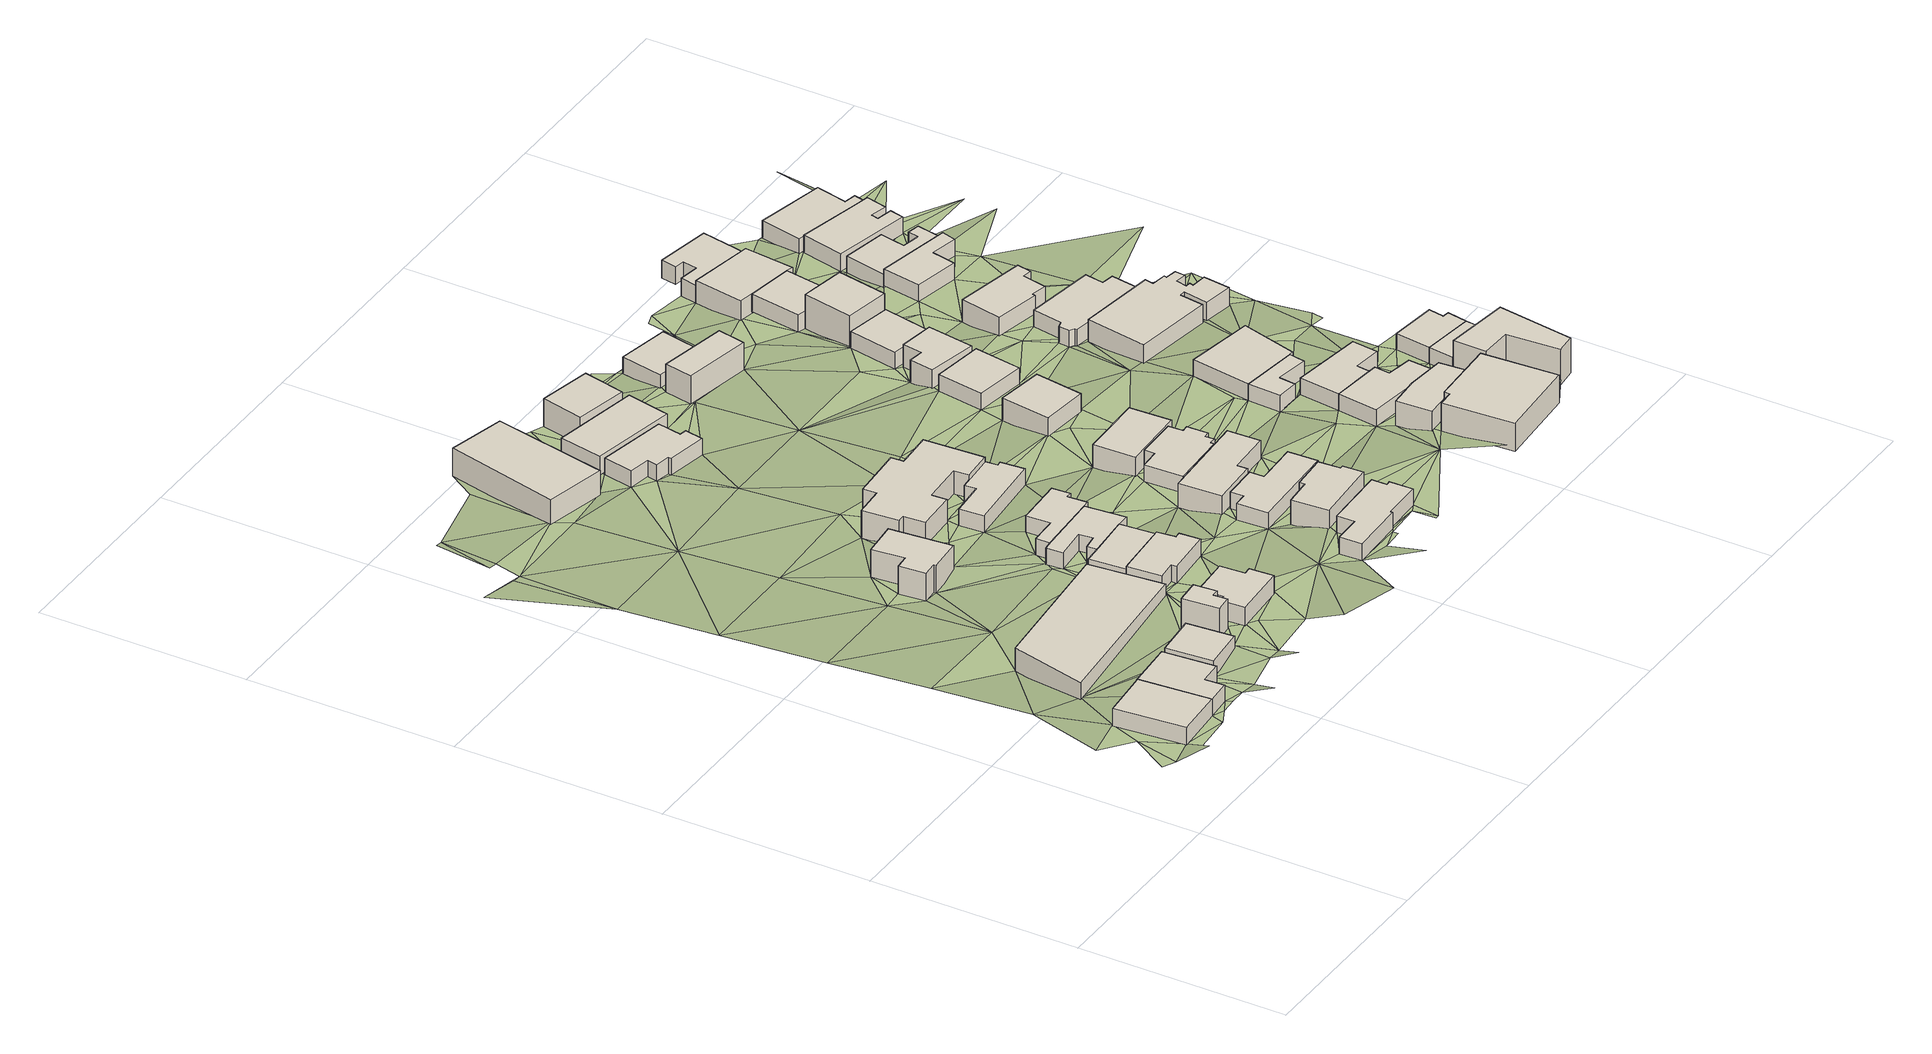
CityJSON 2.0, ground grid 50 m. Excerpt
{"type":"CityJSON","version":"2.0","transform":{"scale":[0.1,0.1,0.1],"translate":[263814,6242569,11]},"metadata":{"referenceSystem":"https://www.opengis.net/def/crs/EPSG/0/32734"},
"CityObjects":{
"building1":{"type":"Building","attributes":{"address":"5 Salmon Street Woodstock Cape Town","building":"house","building:levels":"1","footprint":{"type":"Polygon"},"plus_code":"C8XJX5XG+XQW","ground_height":22.71,"building_height":4.1,"roof_height":26.81},"geometry":[{"type":"Solid","lod":"1","boundaries":[[[[0,1,2,3]],[[1,4,5,6,2]],[[4,7,8,6,5]],[[7,0,3,8]],[[3,2,6,8]],[[7,4,1,0]]]]}]},
"building2":{"type":"Building","attributes":{"address":"3 Salmon Street Woodstock Cape Town","building":"house","building:levels":"1","footprint":{"type":"Polygon"},"plus_code":"C9X5XWXF+XPW","ground_height":22.5,"building_height":4.1,"roof_height":26.6},"geometry":[{"type":"Solid","lod":"1","boundaries":[[[[9,4,5,10]],[[4,11,12,5]],[[11,13,14,12]],[[13,15,16,14]],[[15,17,18,16]],[[17,9,10,18]],[[10,5,12,14,16,18]],[[17,15,13,11,4,9]]]]}]},
"building3":{"type":"Building","attributes":{"address":"1B Salmon Street Woodstock Cape Town","building":"house","building:levels":"1","footprint":{"type":"Polygon"},"plus_code":"C9XRX8XW+XVW","ground_height":22.5,"building_height":4.1,"roof_height":26.6},"geometry":[{"type":"Solid","lod":"1","boundaries":[[[[19,20,21,22]],[[20,23,24,21]],[[23,25,26,24]],[[25,19,22,26]],[[22,21,24,26]],[[25,23,20,19]]]]}]},
"building4":{"type":"Building","attributes":{"building":"yes","building:levels":"1","footprint":{"type":"Polygon"},"plus_code":"C9XPX8XV+XMW","ground_height":20.64,"building_height":4.1,"roof_height":24.74},"geometry":[{"type":"Solid","lod":"1","boundaries":[[[[27,28,29,30]],[[28,31,32,29]],[[31,33,34,32]],[[33,35,36,34]],[[35,37,38,36]],[[37,27,30,38]],[[30,29,32,34,36,38]],[[37,35,33,31,28,27]]]]}]},
"building5":{"type":"Building","attributes":{"building":"yes","building:levels":"2","footprint":{"type":"Polygon"},"plus_code":"CCX7XJXP+XMW","ground_height":24.31,"building_height":6.9,"roof_height":31.21},"geometry":[{"type":"Solid","lod":"1","boundaries":[[[[39,40,41,42]],[[40,43,44,41]],[[43,45,46,44]],[[45,47,48,46]],[[47,49,50,48]],[[49,39,42,50]],[[42,41,44,46,48,50]],[[49,47,45,43,40,39]]]]}]},
"building6":{"type":"Building","attributes":{"address":"22 Queens Road Woodstock Cape Town","building":"house","building:levels":"1","footprint":{"type":"Polygon"},"plus_code":"CCXVX4XG+X6R","ground_height":24.31,"building_height":4.1,"roof_height":28.41},"geometry":[{"type":"Solid","lod":"1","boundaries":[[[[51,52,53,54]],[[52,55,56,53]],[[55,57,58,56]],[[57,59,60,58]],[[59,61,62,60]],[[61,63,64,62]],[[63,65,66,64]],[[65,51,54,66]],[[54,53,56,58,60,62,64,66]],[[65,63,61,59,57,55,52,51]]]]}]},
"building7":{"type":"Building","attributes":{"building":"kindergarten","building:levels":"2","footprint":{"type":"Polygon"},"plus_code":"C9XXXRXP+XGW","ground_height":17.19,"building_height":6.9,"roof_height":24.09},"geometry":[{"type":"Solid","lod":"1","boundaries":[[[[67,68,69,70]],[[68,71,72,69]],[[71,73,74,72]],[[73,75,76,74]],[[75,77,78,76]],[[77,79,80,78]],[[79,81,82,80]],[[81,67,70,82]],[[70,69,72,74,76,78,80,82]],[[81,79,77,75,73,71,68,67]]]]}]},
"building8":{"type":"Building","attributes":{"address":"20 Queens Road Woodstock Cape Town","building":"house","building:levels":"1","footprint":{"type":"Polygon"},"plus_code":"CFX3XQXF+X5X","ground_height":22.42,"building_height":4.1,"roof_height":26.52},"geometry":[{"type":"Solid","lod":"1","boundaries":[[[[83,84,85,86,87,88]],[[84,89,29,90,86,85]],[[89,91,30,92,90,29]],[[91,93,94,92,30]],[[93,95,96,94]],[[95,97,98,96]],[[97,99,100,98]],[[99,101,102,100]],[[101,83,88,87,102]],[[87,86,90,92,94,96,98,100,102]],[[101,99,97,95,93,91,89,84,83]]]]}]},
"building9":{"type":"Building","attributes":{"address":"18 Queens Road Woodstock Cape Town","building":"house","building:levels":"1","footprint":{"type":"Polygon"},"plus_code":"CFX3XPXW+XMX","ground_height":20.56,"building_height":4.1,"roof_height":24.66},"geometry":[{"type":"Solid","lod":"1","boundaries":[[[[103,104,105,106,107,108]],[[104,109,110,106,105]],[[109,111,85,110]],[[111,112,88,85]],[[112,113,114,88]],[[113,103,108,107,114]],[[107,106,110,85,88,114]],[[113,112,111,109,104,103]]]]}]},
"building10":{"type":"Building","attributes":{"address":"16 Queens Road Woodstock Cape Town","building":"house","building:levels":"1","footprint":{"type":"Polygon"},"plus_code":"CFX8XHXH+XRW","ground_height":20.39,"building_height":4.1,"roof_height":24.49},"geometry":[{"type":"Solid","lod":"1","boundaries":[[[[115,116,117,118]],[[116,119,120,117]],[[119,121,122,120]],[[121,123,124,122]],[[123,125,126,124]],[[125,127,128,126]],[[127,104,105,128]],[[104,103,108,105]],[[103,129,130,108]],[[129,115,118,130]],[[118,117,120,122,124,126,128,105,108,130]],[[129,103,104,127,125,123,121,119,116,115]]]]}]},
"building11":{"type":"Building","attributes":{"address":"14 Queens Road Woodstock Cape Town","building":"house","building:levels":"1","footprint":{"type":"Polygon"},"plus_code":"CFX9X7XF+X3V","ground_height":20.39,"building_height":4.1,"roof_height":24.49},"geometry":[{"type":"Solid","lod":"1","boundaries":[[[[116,115,118,117]],[[115,131,132,118]],[[131,133,134,132]],[[133,135,136,134]],[[135,137,138,136]],[[137,139,140,138]],[[139,141,142,140]],[[141,143,144,142]],[[143,116,117,144]],[[117,118,132,134,136,138,140,142,144]],[[143,141,139,137,135,133,131,115,116]]]]}]},
"building12":{"type":"Building","attributes":{"address":"43 Pine Road Woodstock 7915 Cape Town","building":"church","building:levels":"2","footprint":{"type":"Polygon"},"plus_code":"C9XQXGXM+XRR","ground_height":11.43,"building_height":6.9,"roof_height":18.33},"geometry":[{"type":"Solid","lod":"1","boundaries":[[[[145,146,147,148]],[[146,149,150,147]],[[149,151,152,150]],[[151,145,148,152]],[[148,147,150,152]],[[151,149,146,145]]]]}]},
"building13":{"type":"Building","attributes":{"building":"kindergarten","building:levels":"2","footprint":{"type":"Polygon"},"plus_code":"CFX4X2XP+XPW","ground_height":17.11,"building_height":6.9,"roof_height":24.01},"geometry":[{"type":"Solid","lod":"1","boundaries":[[[[153,154,155,156,157,158]],[[154,159,160,156,155]],[[159,161,162,160]],[[161,163,164,162]],[[163,165,166,164]],[[165,167,168,166]],[[167,169,170,168]],[[169,171,172,170]],[[171,173,174,172]],[[173,175,176,174]],[[175,177,178,176]],[[177,179,180,178]],[[179,181,182,180]],[[181,153,158,157,182]],[[157,156,160,162,164,166,168,170,172,174,176,178,180,182]],[[181,179,177,175,173,171,169,167,165,163,161,159,154,153]]]]}]},
"building14":{"type":"Building","attributes":{"building":"kindergarten","building:levels":"1","footprint":{"type":"Polygon"},"plus_code":"CFXFX2XV+XRV","ground_height":18.77,"building_height":4.1,"roof_height":22.87},"geometry":[{"type":"Solid","lod":"1","boundaries":[[[[183,184,185,158]],[[184,186,187,185]],[[186,188,189,187]],[[188,190,191,189]],[[190,192,193,191]],[[192,194,195,193]],[[194,196,197,195]],[[196,198,199,197]],[[198,183,158,199]],[[158,185,187,189,191,193,195,197,199]],[[198,196,194,192,190,188,186,184,183]]]]}]},
"building15":{"type":"Building","attributes":{"address":"28 Walmer Road Woodstock Cape Town","building":"house","building:levels":"1","footprint":{"type":"Polygon"},"plus_code":"CGXPXCX2+X2R","ground_height":24.26,"building_height":4.1,"roof_height":28.36},"geometry":[{"type":"Solid","lod":"1","boundaries":[[[[200,201,202,203]],[[201,204,205,202]],[[204,206,207,205]],[[206,208,209,207]],[[208,210,211,209]],[[210,212,213,211]],[[212,214,215,213]],[[214,216,217,215]],[[216,218,219,217]],[[218,200,203,219]],[[203,202,205,207,209,211,213,215,217,219]],[[218,216,214,212,210,208,206,204,201,200]]]]}]},
"building16":{"type":"Building","attributes":{"building":"house","building:levels":"1","footprint":{"type":"Polygon"},"plus_code":"CCXJXCX7+X4V","ground_height":13.98,"building_height":4.1,"roof_height":18.08},"geometry":[{"type":"Solid","lod":"1","boundaries":[[[[220,221,222,223]],[[221,224,225,222]],[[224,226,227,225]],[[226,228,229,227]],[[228,230,231,229]],[[230,232,233,231]],[[232,234,235,233]],[[234,236,237,235]],[[236,238,239,237]],[[238,220,223,239]],[[223,222,225,227,229,231,233,235,237,239]],[[238,236,234,232,230,228,226,224,221,220]]]]}]},
"building17":{"type":"Building","attributes":{"address":"26 Walmer Road Woodstock Cape Town","building":"house","building:levels":"1","footprint":{"type":"Polygon"},"plus_code":"CGXWX4XF+X2X","ground_height":24.26,"building_height":4.1,"roof_height":28.36},"geometry":[{"type":"Solid","lod":"1","boundaries":[[[[240,241,242,243]],[[241,244,245,242]],[[244,246,247,245]],[[246,248,249,247]],[[248,250,251,249]],[[250,252,253,251]],[[252,254,255,253]],[[254,240,243,255]],[[243,242,245,247,249,251,253,255]],[[254,252,250,248,246,244,241,240]]]]}]},
"building18":{"type":"Building","attributes":{"building":"house","building:levels":"1","footprint":{"type":"Polygon"},"plus_code":"CCXRX4X5+XHV","ground_height":13.98,"building_height":4.1,"roof_height":18.08},"geometry":[{"type":"Solid","lod":"1","boundaries":[[[[256,257,258,259]],[[257,260,261,258]],[[260,262,263,261]],[[262,256,259,263]],[[259,258,261,263]],[[262,260,257,256]]]]}]},
"building19":{"type":"Building","attributes":{"address":"24 Walmer Road Woodstock Cape Town","building":"house","building:levels":"1","footprint":{"type":"Polygon"},"plus_code":"CGXRXMX7+XWV","ground_height":22.33,"building_height":4.1,"roof_height":26.43},"geometry":[{"type":"Solid","lod":"1","boundaries":[[[[264,265,266,267]],[[265,268,269,266]],[[268,270,271,269]],[[270,272,273,271]],[[272,274,275,273]],[[274,276,277,275]],[[276,278,279,277]],[[278,264,267,279]],[[267,266,269,271,273,275,277,279]],[[278,276,274,272,270,268,265,264]]]]}]},
"building20":{"type":"Building","attributes":{"address":"22 Walmer Road Woodstock Cape Town","building":"house","building:levels":"1","footprint":{"type":"Polygon"},"plus_code":"CGXVX4XX+XCW","ground_height":22.33,"building_height":4.1,"roof_height":26.43},"geometry":[{"type":"Solid","lod":"1","boundaries":[[[[280,281,282,283]],[[281,284,285,282]],[[284,286,287,285]],[[286,288,289,287]],[[288,290,291,289]],[[290,280,283,291]],[[283,282,285,287,289,291]],[[290,288,286,284,281,280]]]]}]},
"building21":{"type":"Building","attributes":{"building":"house","building:levels":"2","footprint":{"type":"Polygon"},"plus_code":"CFX2XRXP+X5X","ground_height":12.72,"building_height":6.9,"roof_height":19.62},"geometry":[{"type":"Solid","lod":"1","boundaries":[[[[292,293,294,295]],[[293,296,297,294]],[[296,298,299,297]],[[298,292,295,299]],[[295,294,297,299]],[[298,296,293,292]]]]}]},
"building22":{"type":"Building","attributes":{"address":"20 Walmer Road Woodstock Cape Town","building":"house","building:levels":"1","footprint":{"type":"Polygon"},"plus_code":"CGXXX5XF+XQX","ground_height":20.45,"building_height":4.1,"roof_height":24.55},"geometry":[{"type":"Solid","lod":"1","boundaries":[[[[300,301,302,303]],[[301,304,305,302]],[[304,306,307,305]],[[306,308,309,307]],[[308,310,311,309]],[[310,312,313,311]],[[312,314,315,313]],[[314,316,317,315]],[[316,318,319,317]],[[318,320,321,319]],[[320,322,323,321]],[[322,300,303,323]],[[303,302,305,307,309,311,313,315,317,319,321,323]],[[322,320,318,316,314,312,310,308,306,304,301,300]]]]}]},
"building23":{"type":"Building","attributes":{"address":"18 Walmer Road Woodstock Cape Town","building":"house","building:levels":"1","footprint":{"type":"Polygon"},"plus_code":"CGXXXVXJ+X8W","ground_height":20.45,"building_height":4.1,"roof_height":24.55},"geometry":[{"type":"Solid","lod":"1","boundaries":[[[[324,325,326,327]],[[325,328,329,326]],[[328,330,331,329]],[[330,324,327,331]],[[327,326,329,331]],[[330,328,325,324]]]]}]},
"building24":{"type":"Building","attributes":{"address":"Woodstock Cape Town","building":"house","building:levels":"1","footprint":{"type":"Polygon"},"plus_code":"CHX6XFX8+XPR","ground_height":18.85,"building_height":4.1,"roof_height":22.95},"geometry":[{"type":"Solid","lod":"1","boundaries":[[[[332,333,334,335]],[[333,336,337,334]],[[336,338,339,337]],[[338,332,335,339]],[[335,334,337,339]],[[338,336,333,332]]]]}]},
"building25":{"type":"Building","attributes":{"address":"Woodstock","building":"house","building:levels":"2","footprint":{"type":"Polygon"},"plus_code":"CGX7X8X5+XPW","ground_height":14.17,"building_height":6.9,"roof_height":21.07},"geometry":[{"type":"Solid","lod":"1","boundaries":[[[[340,341,342,343]],[[341,344,345,342]],[[344,346,347,345]],[[346,340,343,347]],[[343,342,345,347]],[[346,344,341,340]]]]}]},
"building26":{"type":"Building","attributes":{"address":"Woodstock","building":"house","building:levels":"1","footprint":{"type":"Polygon"},"plus_code":"CGX8X4XJ+XHR","ground_height":12.87,"building_height":4.1,"roof_height":16.97},"geometry":[{"type":"Solid","lod":"1","boundaries":[[[[348,349,350,351]],[[349,352,353,350]],[[352,354,355,353]],[[354,348,351,355]],[[351,350,353,355]],[[354,352,349,348]]]]}]},
"building27":{"type":"Building","attributes":{"address":"Woodstock Cape Town","building":"house","building:levels":"1","footprint":{"type":"Polygon"},"plus_code":"CHX9XVXX+XHR","ground_height":17.32,"building_height":4.1,"roof_height":21.42},"geometry":[{"type":"Solid","lod":"1","boundaries":[[[[356,357,358,359]],[[357,360,361,358]],[[360,362,363,361]],[[362,356,359,363]],[[359,358,361,363]],[[362,360,357,356]]]]}]},
"building28":{"type":"Building","attributes":{"address":"21 Walmer Road Woodstock 7915 Cape Town","building":"apartments","building:levels":"2","footprint":{"type":"Polygon"},"plus_code":"CMX5XXX3+XPR","ground_height":24.27,"building_height":6.9,"roof_height":31.17},"geometry":[{"type":"Solid","lod":"1","boundaries":[[[[364,365,366,367]],[[365,368,369,366]],[[368,370,371,369]],[[370,372,373,371]],[[372,374,375,373]],[[374,364,367,375]],[[367,366,369,371,373,375]],[[374,372,370,368,365,364]]]]}]},
"building29":{"type":"Building","attributes":{"address":"Walmer Road Woodstock 7915 Cape Town","building":"house","building:levels":"1","footprint":{"type":"Polygon"},"plus_code":"CHXFXWXF+XXW","ground_height":17.32,"building_height":4.1,"roof_height":21.42},"geometry":[{"type":"Solid","lod":"1","boundaries":[[[[376,377,378,379]],[[377,380,381,378]],[[380,382,383,381]],[[382,384,385,383]],[[384,386,387,385]],[[386,376,379,387]],[[379,378,381,383,385,387]],[[386,384,382,380,377,376]]]]}]},
"building30":{"type":"Building","attributes":{"address":"Walmer Road Woodstock 7915 Cape Town","building":"house","building:levels":"1","footprint":{"type":"Polygon"},"plus_code":"CMX3XCXM+X8V","ground_height":24.27,"building_height":4.1,"roof_height":28.37},"geometry":[{"type":"Solid","lod":"1","boundaries":[[[[388,389,390,391]],[[389,392,393,390]],[[392,394,395,393]],[[394,396,397,395]],[[396,388,391,397]],[[391,390,393,395,397]],[[396,394,392,389,388]]]]}]},
"building31":{"type":"Building","attributes":{"address":"19 Walmer Road Woodstock 7915 Cape Town","building":"semidetached_house","building:levels":"1","footprint":{"type":"Polygon"},"plus_code":"CMX2X6X3+XRR","ground_height":22.35,"building_height":4.1,"roof_height":26.45},"geometry":[{"type":"Solid","lod":"1","boundaries":[[[[398,399,400,401]],[[399,402,403,400]],[[402,404,405,403]],[[404,406,407,405]],[[406,408,409,407]],[[408,410,411,409]],[[410,398,401,411]],[[401,400,403,405,407,409,411]],[[410,408,406,404,402,399,398]]]]}]},
"building32":{"type":"Building","attributes":{"address":"15 Walmer Road Woodstock 7915 Cape Town","building":"garage","building:levels":"1","footprint":{"type":"Polygon"},"plus_code":"CJXPXMX7+XPW","ground_height":20.43,"building_height":4.1,"roof_height":24.53},"geometry":[{"type":"Solid","lod":"1","boundaries":[[[[412,413,414,415]],[[413,416,417,414]],[[416,418,419,417]],[[418,420,421,419]],[[420,422,423,421]],[[422,412,415,423]],[[415,414,417,419,421,423]],[[422,420,418,416,413,412]]]]}]},
"building33":{"type":"Building","attributes":{"address":"17 Walmer Road Woodstock 7915 Cape Town","building":"semidetached_house","building:levels":"1","footprint":{"type":"Polygon"},"plus_code":"CMX3X3XF+XFR","ground_height":22.35,"building_height":4.1,"roof_height":26.45},"geometry":[{"type":"Solid","lod":"1","boundaries":[[[[398,410,411,401]],[[410,424,425,411]],[[424,426,427,425]],[[426,428,429,427]],[[428,430,431,429]],[[430,398,401,431]],[[401,411,425,427,429,431]],[[430,428,426,424,410,398]]]]}]},
"building34":{"type":"Building","attributes":{"address":"Walmer Road Woodstock 7915 Cape Town","building":"house","building:levels":"1","footprint":{"type":"Polygon"},"plus_code":"CHXMXGXX+XPV","ground_height":15.85,"building_height":4.1,"roof_height":19.95},"geometry":[{"type":"Solid","lod":"1","boundaries":[[[[432,433,434,435]],[[433,436,437,434]],[[436,438,439,437]],[[438,432,435,439]],[[435,434,437,439]],[[438,436,433,432]]]]}]},
"building35":{"type":"Building","attributes":{"address":"15 Walmer Road Woodstock 7915 Cape Town","building":"yes","building:levels":"1","footprint":{"type":"Polygon"},"plus_code":"CJXRXRXG+X8R","ground_height":20.43,"building_height":4.1,"roof_height":24.53},"geometry":[{"type":"Solid","lod":"1","boundaries":[[[[412,422,423,415]],[[422,440,441,423]],[[440,442,443,441]],[[442,444,445,443]],[[444,412,415,445]],[[415,423,441,443,445]],[[444,442,440,422,412]]]]}]},
"building36":{"type":"Building","attributes":{"address":"Walmer Road Woodstock 7915 Cape Town","building":"house","building:levels":"2","footprint":{"type":"Polygon"},"plus_code":"CHXRXVXP+XHR","ground_height":16.01,"building_height":6.9,"roof_height":22.91},"geometry":[{"type":"Solid","lod":"1","boundaries":[[[[446,447,448,449,450]],[[447,451,452,448]],[[451,453,454,452]],[[453,446,450,449,454]],[[449,448,452,454]],[[453,451,447,446]]]]}]},
"building37":{"type":"Building","attributes":{"address":"Walmer Road Woodstock 7915 Cape Town","building":"house","building:levels":"1","footprint":{"type":"Polygon"},"plus_code":"CHXVX7XX+X5V","ground_height":14.64,"building_height":4.1,"roof_height":18.74},"geometry":[{"type":"Solid","lod":"1","boundaries":[[[[455,456,457,458]],[[456,459,460,457]],[[459,451,461,460]],[[451,462,463,461]],[[462,455,458,463]],[[458,457,460,461,463]],[[462,451,459,456,455]]]]}]},
"building38":{"type":"Building","attributes":{"address":"Tech Road Woodstock 7915 Cape Town","building":"yes","building:levels":"2","footprint":{"type":"Polygon"},"plus_code":"CPX7XPXR+X5R","ground_height":24.28,"building_height":6.9,"roof_height":31.18},"geometry":[{"type":"Solid","lod":"1","boundaries":[[[[464,465,466,467]],[[465,468,469,466]],[[468,470,471,469]],[[470,472,473,471]],[[472,474,475,473]],[[474,464,467,475]],[[467,466,469,471,473,475]],[[474,472,470,468,465,464]]]]}]},
"building39":{"type":"Building","attributes":{"address":"Walmer Road Woodstock 7915 Cape Town","building":"house","building:levels":"1","footprint":{"type":"Polygon"},"plus_code":"CHXWX3XH+X7V","ground_height":14.64,"building_height":4.1,"roof_height":18.74},"geometry":[{"type":"Solid","lod":"1","boundaries":[[[[476,477,478,479,480]],[[477,481,457,478]],[[481,482,458,457]],[[482,483,484,458]],[[483,485,486,487,484]],[[485,476,480,479,487,486]],[[479,478,457,458,484,487]],[[485,483,482,481,477,476]]]]}]},
"building40":{"type":"Building","attributes":{"address":"2 Tech Road Woodstock 7915 Cape Town","building":"semidetached_house","building:levels":"1","footprint":{"type":"Polygon"},"plus_code":"CPX4X6XG+XCW","ground_height":22.35,"building_height":4.1,"roof_height":26.45},"geometry":[{"type":"Solid","lod":"1","boundaries":[[[[488,489,490,491]],[[489,492,493,490]],[[492,494,495,493]],[[494,496,497,495]],[[496,498,499,497]],[[498,488,491,499]],[[491,490,493,495,497,499]],[[498,496,494,492,489,488]]]]}]},
"building41":{"type":"Building","attributes":{"address":"13 Walmer Road 7915 Woodstock, Cape Town","building":"semidetached_house","building:levels":"1","footprint":{"type":"Polygon"},"plus_code":"CMX5XWXF+X8R","ground_height":18.93,"building_height":4.1,"roof_height":23.03},"geometry":[{"type":"Solid","lod":"1","boundaries":[[[[500,501,502,503]],[[501,504,505,502]],[[504,506,507,505]],[[506,508,509,507]],[[508,510,511,509]],[[510,512,513,511]],[[512,514,515,513]],[[514,516,517,515]],[[516,518,519,517]],[[518,520,521,519]],[[520,522,523,521]],[[522,524,525,523]],[[524,526,527,525]],[[526,528,529,527]],[[528,530,531,529]],[[530,532,533,531]],[[532,534,535,533]],[[534,500,503,535]],[[503,502,505,507,509,511,513,515,517,519,521,523,525,527,529,531,533,535]],[[534,532,530,528,526,524,522,520,518,516,514,512,510,508,506,504,501,500]]]]}]},
"building42":{"type":"Building","attributes":{"address":"11A Walmer Road Woodstock 7915 Woodstock, Cape Town","building":"house","building:levels":"1","footprint":{"type":"Polygon"},"plus_code":"CMX3X2XX+XCW","ground_height":17.48,"building_height":4.1,"roof_height":21.58},"geometry":[{"type":"Solid","lod":"1","boundaries":[[[[536,537,538,539]],[[537,540,541,538]],[[540,542,543,541]],[[542,544,545,543]],[[544,546,547,545]],[[546,548,549,547]],[[548,550,551,549]],[[550,552,553,551]],[[552,554,555,553]],[[554,556,557,555]],[[556,558,559,557]],[[558,536,539,559]],[[539,538,541,543,545,547,549,551,553,555,557,559]],[[558,556,554,552,550,548,546,544,542,540,537,536]]]]}]},
"building43":{"type":"Building","attributes":{"address":"11 Walmer Road 7915 Woodstock, Cape Town","building":"semidetached_house","building:levels":"1","footprint":{"type":"Polygon"},"plus_code":"CJXRXXX9+XMW","ground_height":17.46,"building_height":4.1,"roof_height":21.56},"geometry":[{"type":"Solid","lod":"1","boundaries":[[[[560,561,562,563]],[[561,564,565,562]],[[564,566,567,565]],[[566,568,569,567]],[[568,570,571,569]],[[570,572,573,571]],[[572,574,575,573]],[[574,560,563,575]],[[563,562,565,567,569,571,573,575]],[[574,572,570,568,566,564,561,560]]]]}]},
"building44":{"type":"Building","attributes":{"address":"4 Tech Road Woodstock 7915 Cape Town","building":"semidetached_house","building:levels":"1","footprint":{"type":"Polygon"},"plus_code":"CPX4XGXH+XGX","ground_height":22.35,"building_height":4.1,"roof_height":26.45},"geometry":[{"type":"Solid","lod":"1","boundaries":[[[[489,488,491,490]],[[488,576,577,491]],[[576,578,579,577]],[[578,580,581,579]],[[580,582,583,581]],[[582,489,490,583]],[[490,491,577,579,581,583]],[[582,580,578,576,488,489]]]]}]},
"building45":{"type":"Building","attributes":{"address":"Walmer Road Woodstock 7915 Cape Town","building":"house","building:levels":"1","footprint":{"type":"Polygon"},"plus_code":"CJX4XPXV+XMR","ground_height":13.38,"building_height":4.1,"roof_height":17.48},"geometry":[{"type":"Solid","lod":"1","boundaries":[[[[485,584,585,486]],[[584,586,587,585]],[[586,588,589,587]],[[588,590,591,589]],[[590,592,593,591]],[[592,594,595,593]],[[594,476,480,595]],[[476,485,486,480]],[[486,585,587,589,591,593,595,480]],[[476,594,592,590,588,586,584,485]]]]}]},
"building46":{"type":"Building","attributes":{"address":"7 Walmer Road Woodstock 7915 Cape Town","building":"house","building:levels":"1","footprint":{"type":"Polygon"},"plus_code":"CJXVX9X3+XRX","ground_height":16.01,"building_height":4.1,"roof_height":20.11},"geometry":[{"type":"Solid","lod":"1","boundaries":[[[[596,597,598,599,600]],[[597,601,602,598]],[[601,603,604,602]],[[603,605,606,604]],[[605,607,608,609,606]],[[607,596,600,599,609,608]],[[599,598,602,604,606,609]],[[607,605,603,601,597,596]]]]}]},
"building47":{"type":"Building","attributes":{"address":"5 Walmer Road Woodstock 7915 Cape Town","building":"semidetached_house","building:levels":"1","footprint":{"type":"Polygon"},"plus_code":"CJXXX2X2+X5R","ground_height":14.64,"building_height":4.1,"roof_height":18.74},"geometry":[{"type":"Solid","lod":"1","boundaries":[[[[610,611,608,600]],[[611,612,613,608]],[[612,614,615,613]],[[614,616,617,615]],[[616,618,619,617]],[[618,620,621,619]],[[620,622,623,621]],[[622,610,600,623]],[[600,608,613,615,617,619,621,623]],[[622,620,618,616,614,612,611,610]]]]}]},
"building48":{"type":"Building","attributes":{"address":"3 Walmer Road Woodstock 7915 Cape Town","building":"house","building:levels":"1","footprint":{"type":"Polygon"},"plus_code":"CMX7XCX6+X5R","ground_height":14.84,"building_height":4.1,"roof_height":18.94},"geometry":[{"type":"Solid","lod":"1","boundaries":[[[[624,625,626,627,628,629]],[[625,630,631,627,626]],[[630,632,633,631]],[[632,634,635,633]],[[634,636,637,635]],[[636,638,639,637]],[[638,640,641,639]],[[640,642,643,641]],[[642,624,629,628,643]],[[628,627,631,633,635,637,639,641,643]],[[642,640,638,636,634,632,630,625,624]]]]}]},
"building49":{"type":"Building","attributes":{"address":"1 Walmer Road Woodstock 7915 Cape Town","building":"house","building:levels":"1","footprint":{"type":"Polygon"},"plus_code":"CMX8X2XF+XFX","ground_height":13.56,"building_height":4.1,"roof_height":17.66},"geometry":[{"type":"Solid","lod":"1","boundaries":[[[[644,645,629,626]],[[645,646,647,629]],[[646,648,649,647]],[[648,650,651,649]],[[650,652,653,651]],[[652,654,655,653]],[[654,656,657,655]],[[656,644,626,657]],[[626,629,647,649,651,653,655,657]],[[656,654,652,650,648,646,645,644]]]]}]},
"terrain1":{"type":"TINRelief","geometry":[{"type":"CompositeSurface","lod":"1","boundaries":[[[658,659,660]],[[661,662,660]],[[662,658,660]],[[658,663,664]],[[665,662,661]],[[658,662,663]],[[663,666,664]],[[662,665,667]],[[667,4,662]],[[666,663,668]],[[668,663,9]],[[7,9,663]],[[667,669,4]],[[670,666,33]],[[4,9,7]],[[4,669,11]],[[666,668,33]],[[671,11,669]],[[668,9,17]],[[672,11,671]],[[13,11,15]],[[15,11,672]],[[668,17,19]],[[673,670,674]],[[675,676,672]],[[672,676,15]],[[670,33,674]],[[676,20,15]],[[17,15,20]],[[17,20,19]],[[39,668,19]],[[677,20,676]],[[678,673,679]],[[677,680,20]],[[674,679,673]],[[681,677,682]],[[680,677,681]],[[39,19,683]],[[39,684,668]],[[685,686,687]],[[680,688,683]],[[680,681,689]],[[690,688,680]],[[39,683,688]],[[674,33,691]],[[685,692,686]],[[692,685,687]],[[678,693,687]],[[694,678,679]],[[680,689,690]],[[695,689,681]],[[674,73,679]],[[696,697,690]],[[681,698,695]],[[699,690,689]],[[699,696,690]],[[674,77,73]],[[692,687,693]],[[678,694,693]],[[696,699,59]],[[49,696,59]],[[71,679,73]],[[39,49,684]],[[700,59,699]],[[701,702,703]],[[67,679,71]],[[704,77,674]],[[695,705,689]],[[694,679,67]],[[684,49,59]],[[77,75,73]],[[706,702,701]],[[698,705,695]],[[71,68,67]],[[707,703,692]],[[674,691,704]],[[684,59,57]],[[703,707,701]],[[692,693,708]],[[709,684,710]],[[711,698,712]],[[710,684,57]],[[691,713,714]],[[715,77,716]],[[167,694,67]],[[717,709,710]],[[77,704,716]],[[707,692,708]],[[57,718,719]],[[714,720,691]],[[698,711,705]],[[720,721,691]],[[721,704,691]],[[712,722,711]],[[67,723,167]],[[704,721,716]],[[694,724,693]],[[725,721,720]],[[715,716,726]],[[705,711,719]],[[97,57,719]],[[97,710,57]],[[723,715,727]],[[720,728,725]],[[701,707,729]],[[716,730,726]],[[731,727,715]],[[732,723,727]],[[167,724,694]],[[733,721,725]],[[732,167,723]],[[726,192,715]],[[734,732,727]],[[731,715,192]],[[725,735,733]],[[693,221,708]],[[214,711,722]],[[708,736,707]],[[737,726,738]],[[731,739,727]],[[726,737,192]],[[83,101,99]],[[265,97,719]],[[265,719,711]],[[740,83,99]],[[192,190,731]],[[724,741,693]],[[729,707,145]],[[163,167,165]],[[739,731,190]],[[167,163,724]],[[711,214,212]],[[99,97,742]],[[693,226,221]],[[99,742,740]],[[221,736,708]],[[693,741,226]],[[103,740,129]],[[711,212,208]],[[737,137,192]],[[742,97,265]],[[214,743,744]],[[190,188,739]],[[186,745,739]],[[208,746,711]],[[711,746,265]],[[131,115,129]],[[210,208,212]],[[747,214,744]],[[163,748,724]],[[742,280,740]],[[129,740,280]],[[736,221,220]],[[739,188,186]],[[749,131,129]],[[220,750,736]],[[751,214,747]],[[742,265,264]],[[741,724,748]],[[135,133,131]],[[226,224,221]],[[752,745,186]],[[750,260,736]],[[135,131,749]],[[742,264,753]],[[137,194,192]],[[754,747,744]],[[230,226,741]],[[749,129,280]],[[265,746,252]],[[753,280,742]],[[228,226,230]],[[184,752,186]],[[755,736,260]],[[753,264,276]],[[265,252,248]],[[276,264,278]],[[232,230,741]],[[746,208,756]],[[750,220,238]],[[751,747,757]],[[758,751,757]],[[759,135,749]],[[324,137,135]],[[248,252,250]],[[280,300,749]],[[748,760,761]],[[276,762,753]],[[260,763,755]],[[758,757,764]],[[748,765,741]],[[298,763,260]],[[324,194,137]],[[183,198,196]],[[766,757,767]],[[248,268,265]],[[749,300,759]],[[768,746,756]],[[280,301,300]],[[750,238,769]],[[765,232,741]],[[757,766,764]],[[761,770,748]],[[274,762,276]],[[759,324,135]],[[771,298,260]],[[238,236,234]],[[298,296,763]],[[756,772,773]],[[762,274,272]],[[765,748,770]],[[756,773,768]],[[290,301,280]],[[272,774,762]],[[769,238,234]],[[196,194,775]],[[248,246,268]],[[759,300,322]],[[775,183,196]],[[246,776,777]],[[774,272,270]],[[759,322,320]],[[778,234,232]],[[779,780,762]],[[324,775,194]],[[761,183,336]],[[246,777,268]],[[298,771,781]],[[782,764,766]],[[762,774,779]],[[764,782,773]],[[778,769,234]],[[765,778,232]],[[290,304,301]],[[768,773,782]],[[761,362,770]],[[779,774,270]],[[320,783,759]],[[768,782,777]],[[771,769,341]],[[784,785,296]],[[775,336,183]],[[784,781,771]],[[308,306,304]],[[769,778,341]],[[775,324,786]],[[308,304,290]],[[318,783,320]],[[770,360,765]],[[399,268,777]],[[310,308,312]],[[290,312,308]],[[336,362,761]],[[786,324,330]],[[784,771,787]],[[771,341,340]],[[788,270,268]],[[316,314,318]],[[771,340,787]],[[783,318,314]],[[788,779,270]],[[362,360,770]],[[785,784,789]],[[777,782,399]],[[778,765,790]],[[290,779,413]],[[775,786,791]],[[352,784,787]],[[778,790,341]],[[792,785,789]],[[290,412,312]],[[789,784,352]],[[786,330,791]],[[399,788,268]],[[765,360,793]],[[794,314,312]],[[794,783,314]],[[793,384,765]],[[340,795,787]],[[364,782,796]],[[797,790,765]],[[788,413,779]],[[765,384,797]],[[336,333,362]],[[782,364,798]],[[782,798,388]],[[444,330,783]],[[782,388,399]],[[290,413,412]],[[795,340,799]],[[312,412,794]],[[352,800,789]],[[372,798,364]],[[333,356,362]],[[791,330,801]],[[788,399,398]],[[364,374,372]],[[398,413,788]],[[783,794,444]],[[802,793,360]],[[399,388,803]],[[333,791,801]],[[797,384,433]],[[398,430,413]],[[800,804,789]],[[382,380,384]],[[444,801,330]],[[799,790,805]],[[380,433,384]],[[372,806,798]],[[790,797,432]],[[413,430,416]],[[804,795,799]],[[807,793,802]],[[800,795,804]],[[433,432,797]],[[794,412,444]],[[790,432,805]],[[803,808,399]],[[556,356,333]],[[809,433,380]],[[416,430,420]],[[416,420,418]],[[810,799,805]],[[333,801,556]],[[811,802,356]],[[810,804,799]],[[806,372,812]],[[380,813,809]],[[805,432,459]],[[811,807,802]],[[814,801,444]],[[809,813,807]],[[803,815,808]],[[459,432,816]],[[817,818,819]],[[804,820,821]],[[356,554,811]],[[554,356,556]],[[816,432,822]],[[459,810,805]],[[430,823,420]],[[819,824,825]],[[826,809,807]],[[459,816,451]],[[817,819,827]],[[828,829,812]],[[807,811,826]],[[801,814,500]],[[464,815,806]],[[422,420,440]],[[820,804,476]],[[556,801,536]],[[806,812,464]],[[819,825,827]],[[444,442,814]],[[808,815,464]],[[804,810,476]],[[829,828,830]],[[801,500,536]],[[831,816,822]],[[812,829,464]],[[810,459,456]],[[823,440,420]],[[492,808,464]],[[489,825,808]],[[827,825,832]],[[558,556,536]],[[492,489,808]],[[560,809,826]],[[554,552,811]],[[833,822,809]],[[825,489,832]],[[811,550,826]],[[829,830,834]],[[820,476,594]],[[811,552,550]],[[833,809,560]],[[582,827,832]],[[835,440,823]],[[833,831,822]],[[823,827,836]],[[837,451,838]],[[835,442,440]],[[832,489,582]],[[464,839,492]],[[582,836,827]],[[814,442,840]],[[500,537,536]],[[550,841,826]],[[831,833,597]],[[833,560,597]],[[823,836,842]],[[831,596,838]],[[823,842,835]],[[837,838,843]],[[597,596,831]],[[442,835,842]],[[841,550,844]],[[845,837,843]],[[836,582,846]],[[442,847,840]],[[537,500,848]],[[841,844,849]],[[597,560,850]],[[851,845,843]],[[844,550,548]],[[838,622,843]],[[847,442,852]],[[622,838,596]],[[840,847,853]],[[442,842,854]],[[537,855,540]],[[840,853,856]],[[632,851,843]],[[850,560,857]],[[853,847,858]],[[856,853,858]],[[442,854,852]],[[859,844,860]],[[848,855,537]],[[861,842,862]],[[843,622,632]],[[863,851,864]],[[844,865,860]],[[842,861,854]],[[865,844,548]],[[630,851,632]],[[855,848,544]],[[848,866,867]],[[544,548,546]],[[868,869,870]],[[857,860,865]],[[544,848,867]],[[630,864,851]],[[871,868,872]],[[873,869,868]],[[865,548,544]],[[873,868,871]],[[874,544,867]],[[867,875,874]],[[852,854,871]],[[622,876,632]],[[877,863,878]],[[879,850,857]],[[863,864,878]],[[880,881,850]],[[879,857,865]],[[882,544,874]],[[871,882,873]],[[871,854,882]],[[874,873,882]],[[879,880,850]],[[652,878,864]],[[632,876,883]],[[876,884,885]],[[885,884,886]],[[864,630,887]],[[880,879,888]],[[865,544,889]],[[885,883,876]],[[879,865,889]],[[890,887,630]],[[883,885,891]],[[878,652,892]],[[893,894,895]],[[879,896,888]],[[897,894,893]],[[891,888,896]],[[878,892,898]],[[891,899,883]],[[899,893,883]],[[897,893,899]],[[900,901,902]],[[892,901,900]],[[903,897,904]],[[898,892,900]],[[904,902,903]],[[902,904,900]],[[905,898,900]]]}]}
},
"vertices":[
[113,275,115],[129,106,115],[129,106,158],[113,275,158],[249,115,115],[249,115,156],[249,115,158],[235,286,115],[235,286,158],
[235,288,115],[235,288,156],[310,120,115],[310,120,156],[307,167,115],[307,167,156],[363,171,115],[363,171,156],[353,297,115],[353,297,156],
[368,298,115],[377,186,115],[377,186,156],[368,298,156],[479,195,115],[479,195,156],[470,307,115],[470,307,156],
[600,440,79],[592,522,79],[592,522,137],[600,440,137],[583,612,79],[583,612,137],[236,581,79],[236,581,137],[190,397,79],[190,397,137],[601,432,79],[601,432,137],
[485,327,114],[493,239,114],[493,239,202],[485,327,202],[533,243,114],[533,243,202],[530,276,114],[530,276,202],[548,277,114],[548,277,202],[543,332,114],[543,332,202],
[694,226,114],[690,284,114],[690,284,174],[694,226,174],[672,282,114],[672,282,174],[668,342,114],[668,342,174],[568,335,114],[568,335,174],[573,277,114],[573,277,174],[556,275,114],[556,275,174],[560,217,114],[560,217,174],
[411,1031,62],[419,953,62],[419,953,131],[411,1031,131],[386,950,62],[386,950,131],[392,886,62],[392,886,131],[427,889,62],[427,889,131],[428,883,62],[428,883,131],[511,890,62],[511,890,131],[497,1039,62],[497,1039,131],
[737,534,113],[608,524,113],[608,524,137],[608,524,155],[737,534,155],[737,534,137],[592,522,113],[592,522,155],[600,440,113],[600,440,155],[645,445,113],[645,445,155],[645,432,113],[645,432,155],[760,441,113],[760,441,155],[756,491,113],[756,491,155],[742,490,113],[742,490,155],
[747,630,94],[644,621,94],[644,621,135],[644,621,137],[747,630,137],[747,630,135],[600,618,94],[600,618,137],[608,524,94],[737,534,94],[755,535,94],[755,535,137],
[771,728,94],[615,719,94],[615,719,135],[771,728,135],[595,717,94],[595,717,135],[597,677,94],[597,677,135],[672,683,94],[672,683,135],[676,651,94],[676,651,135],[642,646,94],[642,646,135],[780,631,94],[780,631,135],
[787,729,94],[787,729,135],[784,776,94],[784,776,135],[798,776,94],[798,776,135],[795,820,94],[795,820,135],[678,814,94],[678,814,135],[681,756,94],[681,756,135],[614,753,94],[614,753,135],
[377,2017,4],[312,1743,4],[312,1743,73],[377,2017,73],[459,1710,4],[459,1710,73],[515,1984,4],[515,1984,73],
[832,1002,61],[824,1146,61],[824,1146,119],[824,1146,130],[832,1002,130],[832,1002,119],[734,1140,61],[734,1140,130],[732,1170,61],[732,1170,130],[600,1161,61],[600,1161,130],[602,1128,61],[602,1128,130],[530,1123,61],[530,1123,130],[536,1035,61],[536,1035,130],[554,1036,61],[554,1036,130],[557,984,61],[557,984,130],[655,990,61],[655,990,130],[653,1026,61],[653,1026,130],[754,1032,61],[754,1032,130],[757,996,61],[757,996,130],
[832,1002,78],[757,996,78],[757,996,119],[733,994,78],[733,994,119],[735,966,78],[735,966,119],[650,959,78],[650,959,119],[655,901,78],[655,901,119],[851,917,78],[851,917,119],[846,974,78],[846,974,119],[835,973,78],[835,973,119],
[1121,141,132],[1119,197,132],[1119,197,174],[1121,141,174],[1108,196,132],[1108,196,174],[1107,233,132],[1107,233,174],[953,227,132],[953,227,174],[954,184,132],[954,184,174],[887,182,132],[887,182,174],[889,128,132],[889,128,174],[1023,133,132],[1023,133,174],[1023,138,132],[1023,138,174],
[507,1727,30],[493,1655,30],[493,1655,71],[507,1727,71],[545,1646,30],[545,1646,71],[540,1621,30],[540,1621,71],[576,1614,30],[576,1614,71],[575,1607,30],[575,1607,71],[673,1589,30],[673,1589,71],[681,1634,30],[681,1634,71],[664,1637,30],[664,1637,71],[675,1695,30],[675,1695,71],
[1124,262,113],[1121,311,113],[1121,311,174],[1124,262,174],[1113,311,113],[1113,311,174],[1109,363,113],[1109,363,174],[1021,357,113],[1021,357,174],[1022,344,113],[1022,344,174],[956,339,113],[956,339,174],[963,251,113],[963,251,174],
[716,1699,17],[737,1803,17],[737,1803,71],[716,1699,71],[526,1843,17],[526,1843,71],[506,1739,17],[506,1739,71],
[914,445,113],[917,371,113],[917,371,154],[914,445,154],[1139,380,113],[1139,380,154],[1136,452,113],[1136,452,154],[1031,447,113],[1031,447,154],[1030,481,113],[1030,481,154],[944,478,113],[944,478,154],[946,446,113],[946,446,154],
[918,588,94],[924,485,94],[924,485,154],[918,588,154],[1039,491,94],[1039,491,154],[1038,516,94],[1038,516,154],[1144,521,94],[1144,521,154],[1141,600,94],[1141,600,154],
[721,1810,17],[743,1911,17],[743,1911,86],[721,1810,86],[616,1938,17],[616,1938,86],[594,1837,17],[594,1837,86],
[966,698,94],[970,606,94],[970,606,136],[966,698,136],[1108,612,94],[1108,612,136],[1108,620,94],[1108,620,136],[1124,620,94],[1124,620,136],[1123,642,94],[1123,642,136],[1137,643,94],[1137,643,136],[1135,694,94],[1135,694,136],[1119,693,94],[1119,693,136],[1117,728,94],[1117,728,136],[1014,726,94],[1014,726,136],[1014,700,94],[1014,700,136],
[978,828,79],[981,727,79],[981,727,136],[978,828,136],[1140,733,79],[1140,733,136],[1136,833,79],[1136,833,136],
[1153,959,63],[1170,1075,63],[1170,1075,119],[1153,959,119],[1057,1092,63],[1057,1092,119],[1039,971,63],[1039,971,119],
[837,1773,32],[824,1706,32],[824,1706,101],[837,1773,101],[989,1675,32],[989,1675,101],[1002,1741,32],[1002,1741,101],
[973,1770,19],[993,1871,19],[993,1871,60],[973,1770,60],[869,1895,19],[869,1895,60],[849,1794,19],[849,1794,60],
[1192,1130,63],[1209,1244,63],[1209,1244,104],[1192,1130,104],[1085,1262,63],[1085,1262,104],[1069,1150,63],[1069,1150,104],
[1392,232,132],[1403,61,132],[1403,61,202],[1392,232,202],[1607,74,132],[1607,74,202],[1595,256,132],[1595,256,202],[1431,248,132],[1431,248,202],[1431,234,132],[1431,234,202],
[1213,1257,48],[1230,1369,48],[1230,1369,104],[1213,1257,104],[1145,1382,48],[1145,1382,104],[1138,1335,48],[1138,1335,104],[1103,1340,48],[1103,1340,104],[1094,1282,48],[1094,1282,104],
[1387,339,113],[1391,253,113],[1391,253,174],[1387,339,174],[1563,262,113],[1563,262,174],[1557,335,113],[1557,335,174],[1463,344,113],[1463,344,174],
[1377,470,113],[1363,372,113],[1363,372,154],[1377,470,154],[1555,345,113],[1555,345,154],[1560,408,113],[1560,408,154],[1498,419,113],[1498,419,154],[1502,456,113],[1502,456,154],[1483,458,113],[1483,458,154],
[1338,665,94],[1335,586,94],[1335,586,135],[1338,665,135],[1388,581,94],[1388,581,135],[1392,621,94],[1392,621,135],[1472,609,94],[1472,609,135],[1479,647,94],[1479,647,135],
[1487,490,113],[1487,490,154],[1555,481,113],[1555,481,154],[1562,544,113],[1562,544,154],[1388,569,113],[1388,569,154],
[1153,1513,48],[1130,1394,48],[1130,1394,89],[1153,1513,89],[1238,1374,48],[1238,1374,89],[1261,1492,48],[1261,1492,89],
[1489,646,94],[1489,646,135],[1526,782,94],[1526,782,135],[1360,810,94],[1360,810,135],
[1272,1501,34],[1294,1622,34],[1294,1622,119],[1272,1501,119],[1272,1501,77],[1186,1642,34],[1186,1642,119],[1163,1521,34],[1163,1521,119],
[1299,1752,34],[1186,1770,34],[1186,1770,77],[1299,1752,77],[1167,1647,34],[1167,1647,77],[1186,1642,77],[1280,1629,34],[1280,1629,77],
[1607,329,114],[1606,249,114],[1606,249,202],[1607,329,202],[1683,247,114],[1683,247,202],[1691,119,114],[1691,119,202],[1739,124,114],[1739,124,202],[1765,308,114],[1765,308,202],
[1171,1896,21],[1151,1777,21],[1151,1777,77],[1171,1896,77],[1171,1896,65],[1186,1770,21],[1299,1752,21],[1315,1747,21],[1315,1747,77],[1328,1868,21],[1328,1868,65],[1328,1868,77],
[1747,380,114],[1622,396,114],[1622,396,154],[1747,380,154],[1614,334,114],[1614,334,154],[1725,319,114],[1725,319,154],[1730,357,114],[1730,357,154],[1745,355,114],[1745,355,154],
[1400,1086,65],[1376,938,65],[1376,938,120],[1400,1086,120],[1568,909,65],[1568,909,120],[1576,966,65],[1576,966,120],[1589,966,65],[1589,966,120],[1580,906,65],[1580,906,120],[1651,894,65],[1651,894,120],[1659,959,65],[1659,959,120],[1622,963,65],[1622,963,120],[1624,973,65],[1624,973,120],[1612,974,65],[1612,974,120],[1618,1000,65],[1618,1000,120],[1645,996,65],[1645,996,120],[1647,1021,65],[1647,1021,120],[1620,1026,65],[1620,1026,120],[1621,1033,65],[1621,1033,120],[1585,1038,65],[1585,1038,120],[1589,1059,65],[1589,1059,120],
[1374,1097,65],[1514,1075,65],[1514,1075,106],[1374,1097,106],[1515,1080,65],[1515,1080,106],[1574,1071,65],[1574,1071,106],[1584,1136,65],[1584,1136,106],[1554,1141,65],[1554,1141,106],[1561,1186,65],[1561,1186,106],[1391,1212,65],[1391,1212,106],[1380,1140,65],[1380,1140,106],[1365,1136,65],[1365,1136,106],[1363,1110,65],[1363,1110,106],[1373,1103,65],[1373,1103,106],
[1351,1360,50],[1332,1260,50],[1332,1260,106],[1351,1360,106],[1441,1238,50],[1441,1238,106],[1442,1244,50],[1442,1244,106],[1480,1236,50],[1480,1236,106],[1492,1295,50],[1492,1295,106],[1514,1291,50],[1514,1291,106],[1521,1326,50],[1521,1326,106],
[1755,428,114],[1755,428,154],[1739,430,114],[1739,430,154],[1745,467,114],[1745,467,154],[1633,481,114],[1633,481,154],
[1349,1981,21],[1349,1981,65],[1217,2005,21],[1217,2005,65],[1210,1967,21],[1210,1967,65],[1234,1963,21],[1234,1963,65],[1228,1928,21],[1228,1928,65],[1179,1936,21],[1179,1936,65],
[1387,1570,50],[1372,1477,50],[1372,1477,91],[1387,1570,91],[1387,1570,77],[1480,1455,50],[1480,1455,91],[1492,1513,50],[1492,1513,91],[1558,1499,50],[1558,1499,91],[1568,1534,50],[1568,1534,77],[1568,1534,91],
[1387,1570,36],[1568,1534,36],[1581,1601,36],[1581,1601,77],[1551,1607,36],[1551,1607,77],[1546,1581,36],[1546,1581,77],[1503,1590,36],[1503,1590,77],[1515,1651,36],[1515,1651,77],[1408,1672,36],[1408,1672,77],
[1618,1745,36],[1576,1754,36],[1576,1754,67],[1576,1754,79],[1618,1745,79],[1618,1745,67],[1429,1787,36],[1429,1787,79],[1406,1685,36],[1406,1685,79],[1592,1645,36],[1592,1645,79],[1599,1678,36],[1599,1678,79],[1561,1686,36],[1561,1686,79],[1565,1703,36],[1565,1703,79],[1606,1694,36],[1606,1694,79],
[1576,1754,24],[1618,1745,24],[1626,1780,24],[1626,1780,67],[1597,1786,24],[1597,1786,67],[1614,1862,24],[1614,1862,67],[1448,1898,24],[1448,1898,67],[1427,1797,24],[1427,1797,67],[1579,1765,24],[1579,1765,67],
[86,200,117],[29,106,117],[61,91,117],[123,48,135],[129,106,117],[113,275,117],[14,256,117],[142,75,117],[86,450,100],[240,84,115],[190,397,100],[279,103,115],[86,695,83],[320,106,115],[357,106,115],[86,945,63],[335,695,80],[381,42,134],[396,99,115],[476,108,133],[86,1205,44],[335,945,62],[479,195,133],[508,106,133],[496,51,154],[470,307,133],[601,432,114],[86,1700,15],[2,1721,15],[86,1450,28],[493,239,133],[560,217,133],[533,243,133],[583,612,96],[106,1697,15],[335,1450,29],[335,1205,45],[584,200,133],[548,277,133],[530,276,133],[640,118,133],[556,275,133],[573,277,133],[150,1911,3],[102,1767,15],[122,1763,15],[584,695,96],[694,226,133],[136,1914,3],[312,1743,17],[335,1700,17],[600,440,114],[645,432,114],[833,200,132],[666,41,154],[592,522,114],[608,524,114],[511,890,78],[595,717,96],[645,445,114],[672,282,133],[690,284,133],[600,618,96],[597,677,96],[807,4,152],[497,1039,78],[584,1205,61],[642,646,96],[614,753,96],[557,984,78],[644,621,96],[335,1950,4],[615,719,96],[584,945,78],[536,1035,78],[672,683,96],[554,1036,78],[676,651,96],[459,1710,17],[678,814,96],[681,756,96],[655,990,78],[755,535,113],[584,1450,44],[833,450,113],[966,19,150],[961,111,133],[653,1026,78],[963,251,133],[1013,127,133],[732,1170,62],[833,695,94],[506,1739,30],[1023,133,133],[754,1032,78],[924,485,113],[1014,114,133],[515,1984,17],[1107,233,133],[1101,132,133],[1023,138,133],[981,727,94],[734,1140,62],[824,1146,62],[1039,491,113],[584,1950,17],[1121,141,133],[833,1450,46],[1112,76,133],[1104,76,133],[1124,262,133],[716,1699,32],[833,1205,62],[737,1803,32],[1108,196,133],[1119,197,133],[1082,450,113],[1039,971,79],[1113,311,133],[1121,311,133],[833,1700,32],[1144,521,113],[1038,516,113],[721,1810,32],[1332,200,132],[1140,733,94],[743,1911,19],[749,1928,19],[1082,945,79],[849,1794,32],[1332,450,113],[862,1907,19],[989,1675,34],[1153,959,79],[833,1950,19],[1094,1282,63],[1332,695,94],[973,1770,34],[1403,61,150],[1082,1450,49],[1391,253,132],[1002,1741,34],[993,1871,21],[1332,945,79],[1209,1244,65],[1463,344,114],[1043,1873,21],[1082,1700,34],[1563,262,133],[1213,1257,65],[1555,345,114],[1238,1374,50],[1151,1777,34],[1332,1205,65],[1595,256,133],[1230,1369,50],[1376,938,79],[1557,335,114],[1163,1521,48],[1487,490,114],[1483,458,114],[1502,456,114],[1082,1950,21],[1056,1942,21],[1261,1492,50],[1562,544,114],[1498,419,114],[1560,408,114],[1332,1260,65],[1555,481,114],[1607,74,133],[1606,249,133],[1691,119,133],[1272,1501,50],[1581,450,114],[1332,1450,50],[1683,247,133],[1581,695,95],[1624,519,114],[1280,1629,36],[1294,1622,36],[1725,319,133],[1568,909,79],[1441,1238,65],[1648,693,94],[1332,1700,36],[1480,1236,65],[1299,1752,36],[1740,503,114],[1580,906,79],[1589,1059,79],[1442,1244,65],[1480,1455,51],[1315,1747,36],[1651,894,79],[1581,945,79],[1690,854,79],[1574,1071,79],[1576,966,79],[1521,1326,51],[1589,966,79],[1492,1295,65],[1514,1291,65],[1689,716,94],[1684,688,94],[1328,1868,24],[1427,1797,36],[1581,1205,65],[1585,1038,79],[1621,1033,79],[1624,973,79],[1618,1000,79],[1612,974,79],[1659,959,79],[1622,963,79],[1645,996,79],[1647,1021,79],[1620,1026,79],[1515,1651,38],[1349,1981,24],[1437,1902,24],[1581,1450,51],[1558,1499,51],[1492,1513,51],[1712,1021,79],[1592,1645,38],[1503,1590,38],[1551,1607,38],[1546,1581,38],[1579,1765,38],[1568,1534,51],[1830,1205,65],[1576,1754,38],[1581,1601,38],[1614,1862,26],[1599,1678,38],[1565,1703,38],[1561,1686,38],[1753,1512,51],[1606,1694,38],[1645,1860,26],[1765,1598,40],[1632,1796,38],[1597,1786,38],[1626,1780,38],[1618,1745,38],[1741,1772,40],[1674,1995,26]
]}
